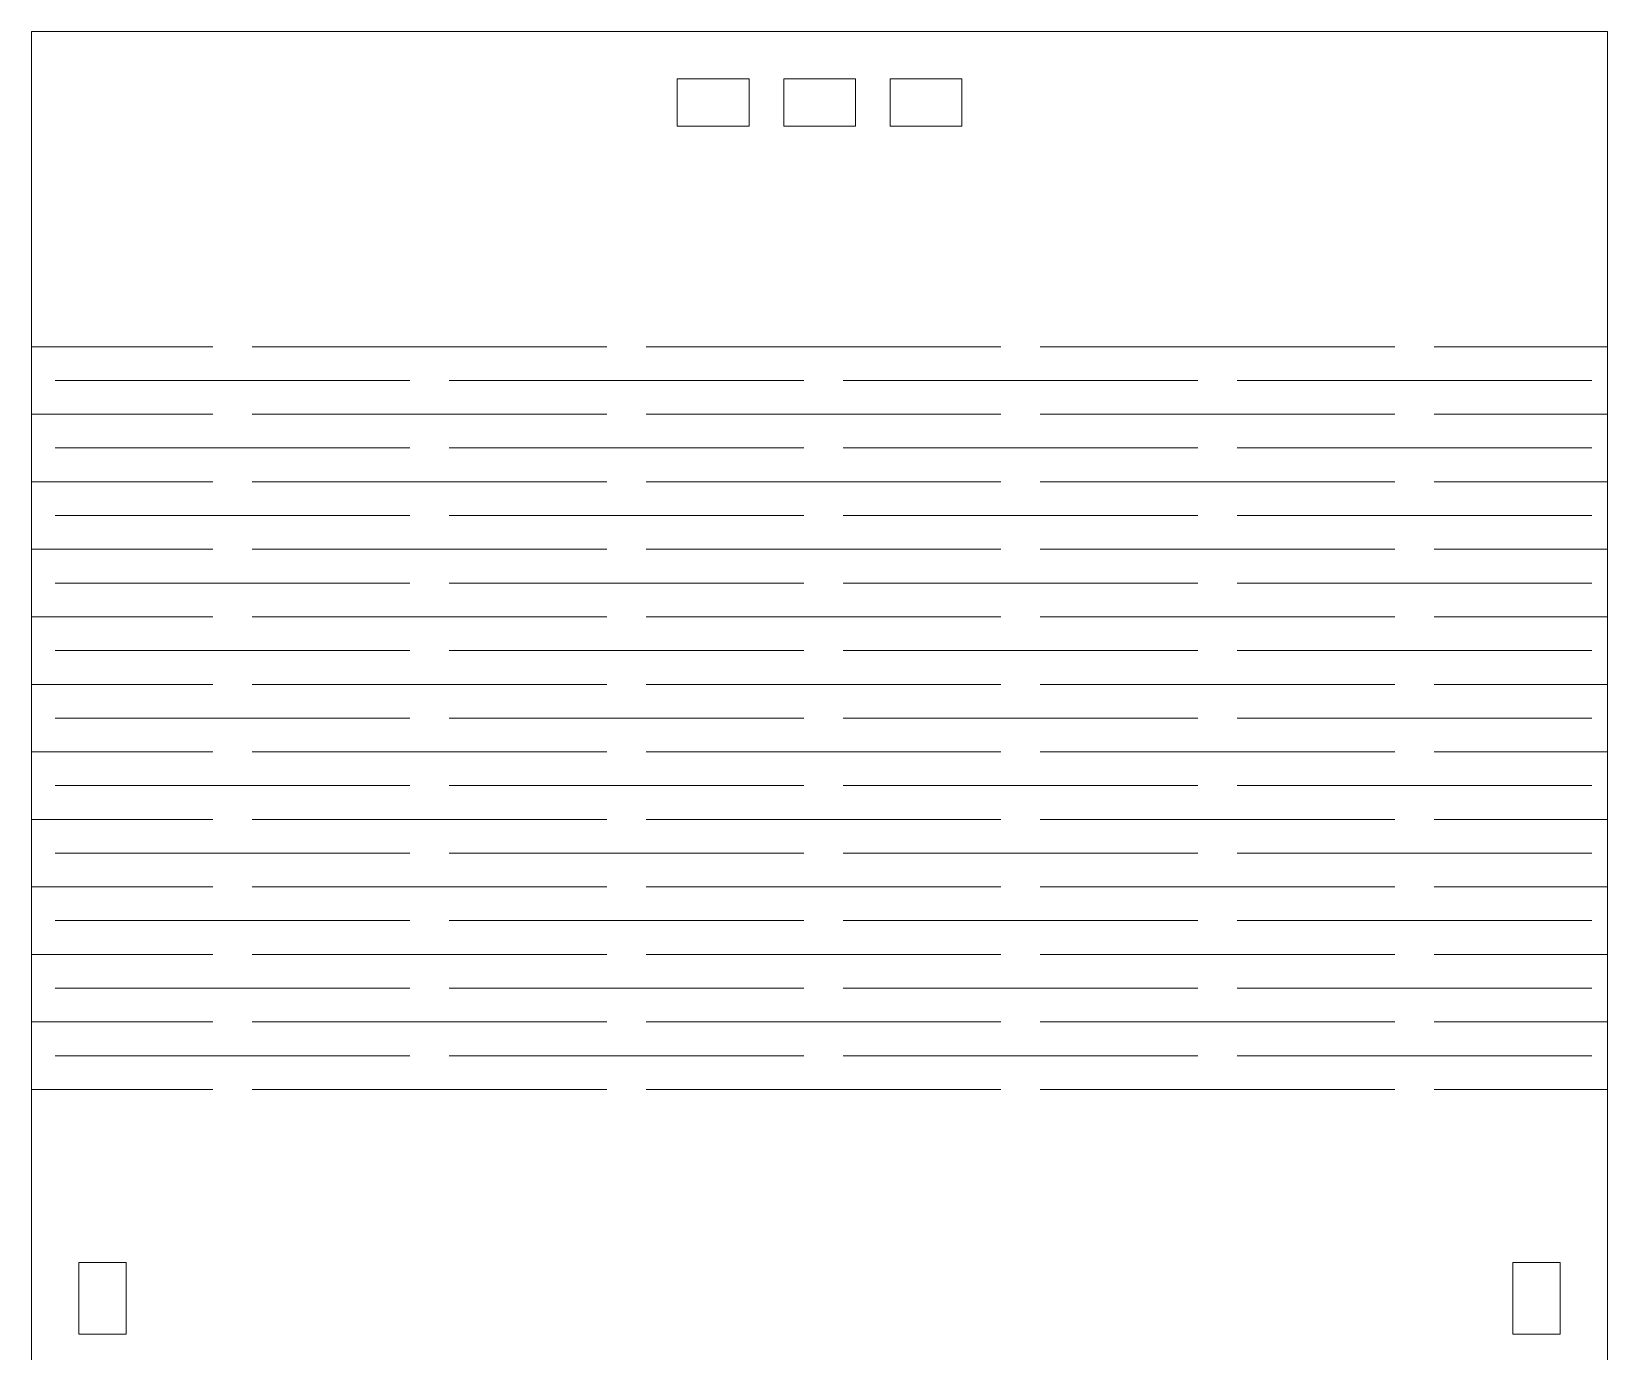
# Model space of a CAD drawing. Header units: millimetres. Extents: x 555 to 783, y 300 to 593.
# Drawn here: x 619.1 to 719.1, y 390.5 to 474.3 of the extents above; entities that cross this region are included whole.
import ezdxf

# ---------------------------------------------------------------- set-up
doc = ezdxf.new("R2010")
doc.units = ezdxf.units.MM
doc.header["$MEASUREMENT"] = 0
doc.layers.add('2d laser', color=18, linetype='Continuous', true_color=0x000000)

msp = doc.modelspace()

# ---------------------------------------------------------------- linework, layer by layer
at = {"layer": '2d laser', "lineweight": 0}
for points in [[(719.08, 474.26), (619.08, 474.26)], [(619.08, 474.26), (619.08, 454.26)], [(719.08, 454.26), (719.08, 474.26)], [(660.06, 471.26), (664.61, 471.26)], [(660.06, 468.26), (660.06, 471.26)], [(664.61, 471.26), (664.61, 468.26)], [(666.81, 468.26), (666.81, 471.26)], [(666.81, 471.26), (671.36, 471.26)], [(671.36, 471.26), (671.36, 468.26)], [(673.56, 471.26), (678.11, 471.26)], [(673.56, 468.26), (673.56, 471.26)], [(678.11, 471.26), (678.11, 468.26)], [(664.61, 468.26), (660.06, 468.26)], [(671.36, 468.26), (666.81, 468.26)], [(678.11, 468.26), (673.56, 468.26)], [(620.58, 454.26), (619.08, 454.26)], [(619.08, 454.26), (619.08, 407.14)], [(623.08, 454.26), (620.58, 454.26)], [(625.58, 454.26), (623.08, 454.26)], [(628.08, 454.26), (625.58, 454.26)], [(630.58, 454.26), (628.08, 454.26)], [(635.58, 454.26), (633.08, 454.26)], [(638.08, 454.26), (635.58, 454.26)], [(640.58, 454.26), (638.08, 454.26)], [(643.08, 454.26), (640.58, 454.26)], [(645.58, 454.26), (643.08, 454.26)], [(648.08, 454.26), (645.58, 454.26)], [(650.58, 454.26), (648.08, 454.26)], [(653.08, 454.26), (650.58, 454.26)], [(655.58, 454.26), (653.08, 454.26)], [(660.58, 454.26), (658.08, 454.26)], [(663.08, 454.26), (660.58, 454.26)], [(665.58, 454.26), (663.08, 454.26)], [(668.08, 454.26), (665.58, 454.26)], [(670.58, 454.26), (668.08, 454.26)], [(673.08, 454.26), (670.58, 454.26)], [(675.58, 454.26), (673.08, 454.26)], [(678.08, 454.26), (675.58, 454.26)], [(680.58, 454.26), (678.08, 454.26)], [(685.58, 454.26), (683.08, 454.26)], [(688.08, 454.26), (685.58, 454.26)], [(690.58, 454.26), (688.08, 454.26)], [(693.08, 454.26), (690.58, 454.26)], [(695.58, 454.26), (693.08, 454.26)], [(698.08, 454.26), (695.58, 454.26)], [(700.58, 454.26), (698.08, 454.26)], [(703.08, 454.26), (700.58, 454.26)], [(705.58, 454.26), (703.08, 454.26)], [(710.58, 454.26), (708.08, 454.26)], [(713.08, 454.26), (710.58, 454.26)], [(715.58, 454.26), (713.08, 454.26)], [(718.08, 454.26), (715.58, 454.26)], [(719.08, 454.26), (718.08, 454.26)], [(719.08, 407.14), (719.08, 454.26)], [(623.08, 452.12), (620.58, 452.12)], [(625.58, 452.12), (623.08, 452.12)], [(628.08, 452.12), (625.58, 452.12)], [(630.58, 452.12), (628.08, 452.12)], [(633.08, 452.12), (630.58, 452.12)], [(635.58, 452.12), (633.08, 452.12)], [(638.08, 452.12), (635.58, 452.12)], [(640.58, 452.12), (638.08, 452.12)], [(643.08, 452.12), (640.58, 452.12)], [(648.08, 452.12), (645.58, 452.12)], [(650.58, 452.12), (648.08, 452.12)], [(653.08, 452.12), (650.58, 452.12)], [(655.58, 452.12), (653.08, 452.12)], [(658.08, 452.12), (655.58, 452.12)], [(660.58, 452.12), (658.08, 452.12)], [(663.08, 452.12), (660.58, 452.12)], [(665.58, 452.12), (663.08, 452.12)], [(668.08, 452.12), (665.58, 452.12)], [(673.08, 452.12), (670.58, 452.12)], [(675.58, 452.12), (673.08, 452.12)], [(678.08, 452.12), (675.58, 452.12)], [(680.58, 452.12), (678.08, 452.12)], [(683.08, 452.12), (680.58, 452.12)], [(685.58, 452.12), (683.08, 452.12)], [(688.08, 452.12), (685.58, 452.12)], [(690.58, 452.12), (688.08, 452.12)], [(693.08, 452.12), (690.58, 452.12)], [(698.08, 452.12), (695.58, 452.12)], [(700.58, 452.12), (698.08, 452.12)], [(703.08, 452.12), (700.58, 452.12)], [(705.58, 452.12), (703.08, 452.12)], [(708.08, 452.12), (705.58, 452.12)], [(710.58, 452.12), (708.08, 452.12)], [(713.08, 452.12), (710.58, 452.12)], [(715.58, 452.12), (713.08, 452.12)], [(718.08, 452.12), (715.58, 452.12)], [(620.58, 449.98), (619.08, 449.98)], [(623.08, 449.98), (620.58, 449.98)], [(625.58, 449.98), (623.08, 449.98)], [(628.08, 449.98), (625.58, 449.98)], [(630.58, 449.98), (628.08, 449.98)], [(635.58, 449.98), (633.08, 449.98)], [(638.08, 449.98), (635.58, 449.98)], [(640.58, 449.98), (638.08, 449.98)], [(643.08, 449.98), (640.58, 449.98)], [(645.58, 449.98), (643.08, 449.98)], [(648.08, 449.98), (645.58, 449.98)], [(650.58, 449.98), (648.08, 449.98)], [(653.08, 449.98), (650.58, 449.98)], [(655.58, 449.98), (653.08, 449.98)], [(660.58, 449.98), (658.08, 449.98)], [(663.08, 449.98), (660.58, 449.98)], [(665.58, 449.98), (663.08, 449.98)], [(668.08, 449.98), (665.58, 449.98)], [(670.58, 449.98), (668.08, 449.98)], [(673.08, 449.98), (670.58, 449.98)], [(675.58, 449.98), (673.08, 449.98)], [(678.08, 449.98), (675.58, 449.98)], [(680.58, 449.98), (678.08, 449.98)], [(685.58, 449.98), (683.08, 449.98)], [(688.08, 449.98), (685.58, 449.98)], [(690.58, 449.98), (688.08, 449.98)], [(693.08, 449.98), (690.58, 449.98)], [(695.58, 449.98), (693.08, 449.98)], [(698.08, 449.98), (695.58, 449.98)], [(700.58, 449.98), (698.08, 449.98)], [(703.08, 449.98), (700.58, 449.98)], [(705.58, 449.98), (703.08, 449.98)], [(710.58, 449.98), (708.08, 449.98)], [(713.08, 449.98), (710.58, 449.98)], [(715.58, 449.98), (713.08, 449.98)], [(718.08, 449.98), (715.58, 449.98)], [(719.08, 449.98), (718.08, 449.98)], [(623.08, 447.84), (620.58, 447.84)], [(625.58, 447.84), (623.08, 447.84)], [(628.08, 447.84), (625.58, 447.84)], [(630.58, 447.84), (628.08, 447.84)], [(633.08, 447.84), (630.58, 447.84)], [(635.58, 447.84), (633.08, 447.84)], [(638.08, 447.84), (635.58, 447.84)], [(640.58, 447.84), (638.08, 447.84)], [(643.08, 447.84), (640.58, 447.84)], [(648.08, 447.84), (645.58, 447.84)], [(650.58, 447.84), (648.08, 447.84)], [(653.08, 447.84), (650.58, 447.84)], [(655.58, 447.84), (653.08, 447.84)], [(658.08, 447.84), (655.58, 447.84)], [(660.58, 447.84), (658.08, 447.84)], [(663.08, 447.84), (660.58, 447.84)], [(665.58, 447.84), (663.08, 447.84)], [(668.08, 447.84), (665.58, 447.84)], [(673.08, 447.84), (670.58, 447.84)], [(675.58, 447.84), (673.08, 447.84)], [(678.08, 447.84), (675.58, 447.84)], [(680.58, 447.84), (678.08, 447.84)], [(683.08, 447.84), (680.58, 447.84)], [(685.58, 447.84), (683.08, 447.84)], [(688.08, 447.84), (685.58, 447.84)], [(690.58, 447.84), (688.08, 447.84)], [(693.08, 447.84), (690.58, 447.84)], [(698.08, 447.84), (695.58, 447.84)], [(700.58, 447.84), (698.08, 447.84)], [(703.08, 447.84), (700.58, 447.84)], [(705.58, 447.84), (703.08, 447.84)], [(708.08, 447.84), (705.58, 447.84)], [(710.58, 447.84), (708.08, 447.84)], [(713.08, 447.84), (710.58, 447.84)], [(715.58, 447.84), (713.08, 447.84)], [(718.08, 447.84), (715.58, 447.84)], [(620.58, 445.69), (619.08, 445.69)], [(623.08, 445.69), (620.58, 445.69)], [(625.58, 445.69), (623.08, 445.69)], [(628.08, 445.69), (625.58, 445.69)], [(630.58, 445.69), (628.08, 445.69)], [(635.58, 445.69), (633.08, 445.69)], [(638.08, 445.69), (635.58, 445.69)], [(640.58, 445.69), (638.08, 445.69)], [(643.08, 445.69), (640.58, 445.69)], [(645.58, 445.69), (643.08, 445.69)], [(648.08, 445.69), (645.58, 445.69)], [(650.58, 445.69), (648.08, 445.69)], [(653.08, 445.69), (650.58, 445.69)], [(655.58, 445.69), (653.08, 445.69)], [(660.58, 445.69), (658.08, 445.69)], [(663.08, 445.69), (660.58, 445.69)], [(665.58, 445.69), (663.08, 445.69)], [(668.08, 445.69), (665.58, 445.69)], [(670.58, 445.69), (668.08, 445.69)], [(673.08, 445.69), (670.58, 445.69)], [(675.58, 445.69), (673.08, 445.69)], [(678.08, 445.69), (675.58, 445.69)], [(680.58, 445.69), (678.08, 445.69)], [(685.58, 445.69), (683.08, 445.69)], [(688.08, 445.69), (685.58, 445.69)], [(690.58, 445.69), (688.08, 445.69)], [(693.08, 445.69), (690.58, 445.69)], [(695.58, 445.69), (693.08, 445.69)], [(698.08, 445.69), (695.58, 445.69)], [(700.58, 445.69), (698.08, 445.69)], [(703.08, 445.69), (700.58, 445.69)], [(705.58, 445.69), (703.08, 445.69)], [(710.58, 445.69), (708.08, 445.69)], [(713.08, 445.69), (710.58, 445.69)], [(715.58, 445.69), (713.08, 445.69)], [(718.08, 445.69), (715.58, 445.69)], [(719.08, 445.69), (718.08, 445.69)], [(623.08, 443.55), (620.58, 443.55)], [(625.58, 443.55), (623.08, 443.55)], [(628.08, 443.55), (625.58, 443.55)], [(630.58, 443.55), (628.08, 443.55)], [(633.08, 443.55), (630.58, 443.55)], [(635.58, 443.55), (633.08, 443.55)], [(638.08, 443.55), (635.58, 443.55)], [(640.58, 443.55), (638.08, 443.55)], [(643.08, 443.55), (640.58, 443.55)], [(648.08, 443.55), (645.58, 443.55)], [(650.58, 443.55), (648.08, 443.55)], [(653.08, 443.55), (650.58, 443.55)], [(655.58, 443.55), (653.08, 443.55)], [(658.08, 443.55), (655.58, 443.55)], [(660.58, 443.55), (658.08, 443.55)], [(663.08, 443.55), (660.58, 443.55)], [(665.58, 443.55), (663.08, 443.55)], [(668.08, 443.55), (665.58, 443.55)], [(673.08, 443.55), (670.58, 443.55)], [(675.58, 443.55), (673.08, 443.55)], [(678.08, 443.55), (675.58, 443.55)], [(680.58, 443.55), (678.08, 443.55)], [(683.08, 443.55), (680.58, 443.55)], [(685.58, 443.55), (683.08, 443.55)], [(688.08, 443.55), (685.58, 443.55)], [(690.58, 443.55), (688.08, 443.55)], [(693.08, 443.55), (690.58, 443.55)], [(698.08, 443.55), (695.58, 443.55)], [(700.58, 443.55), (698.08, 443.55)], [(703.08, 443.55), (700.58, 443.55)], [(705.58, 443.55), (703.08, 443.55)], [(708.08, 443.55), (705.58, 443.55)], [(710.58, 443.55), (708.08, 443.55)], [(713.08, 443.55), (710.58, 443.55)], [(715.58, 443.55), (713.08, 443.55)], [(718.08, 443.55), (715.58, 443.55)], [(620.58, 441.41), (619.08, 441.41)], [(623.08, 441.41), (620.58, 441.41)], [(625.58, 441.41), (623.08, 441.41)], [(628.08, 441.41), (625.58, 441.41)], [(630.58, 441.41), (628.08, 441.41)], [(635.58, 441.41), (633.08, 441.41)], [(638.08, 441.41), (635.58, 441.41)], [(640.58, 441.41), (638.08, 441.41)], [(643.08, 441.41), (640.58, 441.41)], [(645.58, 441.41), (643.08, 441.41)], [(648.08, 441.41), (645.58, 441.41)], [(650.58, 441.41), (648.08, 441.41)], [(653.08, 441.41), (650.58, 441.41)], [(655.58, 441.41), (653.08, 441.41)], [(660.58, 441.41), (658.08, 441.41)], [(663.08, 441.41), (660.58, 441.41)], [(665.58, 441.41), (663.08, 441.41)], [(668.08, 441.41), (665.58, 441.41)], [(670.58, 441.41), (668.08, 441.41)], [(673.08, 441.41), (670.58, 441.41)], [(675.58, 441.41), (673.08, 441.41)], [(678.08, 441.41), (675.58, 441.41)], [(680.58, 441.41), (678.08, 441.41)], [(685.58, 441.41), (683.08, 441.41)], [(688.08, 441.41), (685.58, 441.41)], [(690.58, 441.41), (688.08, 441.41)], [(693.08, 441.41), (690.58, 441.41)], [(695.58, 441.41), (693.08, 441.41)], [(698.08, 441.41), (695.58, 441.41)], [(700.58, 441.41), (698.08, 441.41)], [(703.08, 441.41), (700.58, 441.41)], [(705.58, 441.41), (703.08, 441.41)], [(710.58, 441.41), (708.08, 441.41)], [(713.08, 441.41), (710.58, 441.41)], [(715.58, 441.41), (713.08, 441.41)], [(718.08, 441.41), (715.58, 441.41)], [(719.08, 441.41), (718.08, 441.41)], [(623.08, 439.27), (620.58, 439.27)], [(625.58, 439.27), (623.08, 439.27)], [(628.08, 439.27), (625.58, 439.27)], [(630.58, 439.27), (628.08, 439.27)], [(633.08, 439.27), (630.58, 439.27)], [(635.58, 439.27), (633.08, 439.27)], [(638.08, 439.27), (635.58, 439.27)], [(640.58, 439.27), (638.08, 439.27)], [(643.08, 439.27), (640.58, 439.27)], [(648.08, 439.27), (645.58, 439.27)], [(650.58, 439.27), (648.08, 439.27)], [(653.08, 439.27), (650.58, 439.27)], [(655.58, 439.27), (653.08, 439.27)], [(658.08, 439.27), (655.58, 439.27)], [(660.58, 439.27), (658.08, 439.27)], [(663.08, 439.27), (660.58, 439.27)], [(665.58, 439.27), (663.08, 439.27)], [(668.08, 439.27), (665.58, 439.27)], [(673.08, 439.27), (670.58, 439.27)], [(675.58, 439.27), (673.08, 439.27)], [(678.08, 439.27), (675.58, 439.27)], [(680.58, 439.27), (678.08, 439.27)], [(683.08, 439.27), (680.58, 439.27)], [(685.58, 439.27), (683.08, 439.27)], [(688.08, 439.27), (685.58, 439.27)], [(690.58, 439.27), (688.08, 439.27)], [(693.08, 439.27), (690.58, 439.27)], [(698.08, 439.27), (695.58, 439.27)], [(700.58, 439.27), (698.08, 439.27)], [(703.08, 439.27), (700.58, 439.27)], [(705.58, 439.27), (703.08, 439.27)], [(708.08, 439.27), (705.58, 439.27)], [(710.58, 439.27), (708.08, 439.27)], [(713.08, 439.27), (710.58, 439.27)], [(715.58, 439.27), (713.08, 439.27)], [(718.08, 439.27), (715.58, 439.27)], [(620.58, 437.13), (619.08, 437.13)], [(623.08, 437.13), (620.58, 437.13)], [(625.58, 437.13), (623.08, 437.13)], [(628.08, 437.13), (625.58, 437.13)], [(630.58, 437.13), (628.08, 437.13)], [(635.58, 437.13), (633.08, 437.13)], [(638.08, 437.13), (635.58, 437.13)], [(640.58, 437.13), (638.08, 437.13)], [(643.08, 437.13), (640.58, 437.13)], [(645.58, 437.13), (643.08, 437.13)], [(648.08, 437.13), (645.58, 437.13)], [(650.58, 437.13), (648.08, 437.13)], [(653.08, 437.13), (650.58, 437.13)], [(655.58, 437.13), (653.08, 437.13)], [(660.58, 437.13), (658.08, 437.13)], [(663.08, 437.13), (660.58, 437.13)], [(665.58, 437.13), (663.08, 437.13)], [(668.08, 437.13), (665.58, 437.13)], [(670.58, 437.13), (668.08, 437.13)], [(673.08, 437.13), (670.58, 437.13)], [(675.58, 437.13), (673.08, 437.13)], [(678.08, 437.13), (675.58, 437.13)], [(680.58, 437.13), (678.08, 437.13)], [(685.58, 437.13), (683.08, 437.13)], [(688.08, 437.13), (685.58, 437.13)], [(690.58, 437.13), (688.08, 437.13)], [(693.08, 437.13), (690.58, 437.13)], [(695.58, 437.13), (693.08, 437.13)], [(698.08, 437.13), (695.58, 437.13)], [(700.58, 437.13), (698.08, 437.13)], [(703.08, 437.13), (700.58, 437.13)], [(705.58, 437.13), (703.08, 437.13)], [(710.58, 437.13), (708.08, 437.13)], [(713.08, 437.13), (710.58, 437.13)], [(715.58, 437.13), (713.08, 437.13)], [(718.08, 437.13), (715.58, 437.13)], [(719.08, 437.13), (718.08, 437.13)], [(623.08, 434.98), (620.58, 434.98)], [(625.58, 434.98), (623.08, 434.98)], [(628.08, 434.98), (625.58, 434.98)], [(630.58, 434.98), (628.08, 434.98)], [(633.08, 434.98), (630.58, 434.98)], [(635.58, 434.98), (633.08, 434.98)], [(638.08, 434.98), (635.58, 434.98)], [(640.58, 434.98), (638.08, 434.98)], [(643.08, 434.98), (640.58, 434.98)], [(648.08, 434.98), (645.58, 434.98)], [(650.58, 434.98), (648.08, 434.98)], [(653.08, 434.98), (650.58, 434.98)], [(655.58, 434.98), (653.08, 434.98)], [(658.08, 434.98), (655.58, 434.98)], [(660.58, 434.98), (658.08, 434.98)], [(663.08, 434.98), (660.58, 434.98)], [(665.58, 434.98), (663.08, 434.98)], [(668.08, 434.98), (665.58, 434.98)], [(673.08, 434.98), (670.58, 434.98)], [(675.58, 434.98), (673.08, 434.98)], [(678.08, 434.98), (675.58, 434.98)], [(680.58, 434.98), (678.08, 434.98)], [(683.08, 434.98), (680.58, 434.98)], [(685.58, 434.98), (683.08, 434.98)], [(688.08, 434.98), (685.58, 434.98)], [(690.58, 434.98), (688.08, 434.98)], [(693.08, 434.98), (690.58, 434.98)], [(698.08, 434.98), (695.58, 434.98)], [(700.58, 434.98), (698.08, 434.98)], [(703.08, 434.98), (700.58, 434.98)], [(705.58, 434.98), (703.08, 434.98)], [(708.08, 434.98), (705.58, 434.98)], [(710.58, 434.98), (708.08, 434.98)], [(713.08, 434.98), (710.58, 434.98)], [(715.58, 434.98), (713.08, 434.98)], [(718.08, 434.98), (715.58, 434.98)], [(620.58, 432.84), (619.08, 432.84)], [(623.08, 432.84), (620.58, 432.84)], [(625.58, 432.84), (623.08, 432.84)], [(628.08, 432.84), (625.58, 432.84)], [(630.58, 432.84), (628.08, 432.84)], [(635.58, 432.84), (633.08, 432.84)], [(638.08, 432.84), (635.58, 432.84)], [(640.58, 432.84), (638.08, 432.84)], [(643.08, 432.84), (640.58, 432.84)], [(645.58, 432.84), (643.08, 432.84)], [(648.08, 432.84), (645.58, 432.84)], [(650.58, 432.84), (648.08, 432.84)], [(653.08, 432.84), (650.58, 432.84)], [(655.58, 432.84), (653.08, 432.84)], [(660.58, 432.84), (658.08, 432.84)], [(663.08, 432.84), (660.58, 432.84)], [(665.58, 432.84), (663.08, 432.84)], [(668.08, 432.84), (665.58, 432.84)], [(670.58, 432.84), (668.08, 432.84)], [(673.08, 432.84), (670.58, 432.84)], [(675.58, 432.84), (673.08, 432.84)], [(678.08, 432.84), (675.58, 432.84)], [(680.58, 432.84), (678.08, 432.84)], [(685.58, 432.84), (683.08, 432.84)], [(688.08, 432.84), (685.58, 432.84)], [(690.58, 432.84), (688.08, 432.84)], [(693.08, 432.84), (690.58, 432.84)], [(695.58, 432.84), (693.08, 432.84)], [(698.08, 432.84), (695.58, 432.84)], [(700.58, 432.84), (698.08, 432.84)], [(703.08, 432.84), (700.58, 432.84)], [(705.58, 432.84), (703.08, 432.84)], [(710.58, 432.84), (708.08, 432.84)], [(713.08, 432.84), (710.58, 432.84)], [(715.58, 432.84), (713.08, 432.84)], [(718.08, 432.84), (715.58, 432.84)], [(719.08, 432.84), (718.08, 432.84)], [(623.08, 430.7), (620.58, 430.7)], [(625.58, 430.7), (623.08, 430.7)], [(628.08, 430.7), (625.58, 430.7)], [(630.58, 430.7), (628.08, 430.7)], [(633.08, 430.7), (630.58, 430.7)], [(635.58, 430.7), (633.08, 430.7)], [(638.08, 430.7), (635.58, 430.7)], [(640.58, 430.7), (638.08, 430.7)], [(643.08, 430.7), (640.58, 430.7)], [(648.08, 430.7), (645.58, 430.7)], [(650.58, 430.7), (648.08, 430.7)], [(653.08, 430.7), (650.58, 430.7)], [(655.58, 430.7), (653.08, 430.7)], [(658.08, 430.7), (655.58, 430.7)], [(660.58, 430.7), (658.08, 430.7)], [(663.08, 430.7), (660.58, 430.7)], [(665.58, 430.7), (663.08, 430.7)], [(668.08, 430.7), (665.58, 430.7)], [(673.08, 430.7), (670.58, 430.7)], [(675.58, 430.7), (673.08, 430.7)], [(678.08, 430.7), (675.58, 430.7)], [(680.58, 430.7), (678.08, 430.7)], [(683.08, 430.7), (680.58, 430.7)], [(685.58, 430.7), (683.08, 430.7)], [(688.08, 430.7), (685.58, 430.7)], [(690.58, 430.7), (688.08, 430.7)], [(693.08, 430.7), (690.58, 430.7)], [(698.08, 430.7), (695.58, 430.7)], [(700.58, 430.7), (698.08, 430.7)], [(703.08, 430.7), (700.58, 430.7)], [(705.58, 430.7), (703.08, 430.7)], [(708.08, 430.7), (705.58, 430.7)], [(710.58, 430.7), (708.08, 430.7)], [(713.08, 430.7), (710.58, 430.7)], [(715.58, 430.7), (713.08, 430.7)], [(718.08, 430.7), (715.58, 430.7)], [(620.58, 428.56), (619.08, 428.56)], [(623.08, 428.56), (620.58, 428.56)], [(625.58, 428.56), (623.08, 428.56)], [(628.08, 428.56), (625.58, 428.56)], [(630.58, 428.56), (628.08, 428.56)], [(635.58, 428.56), (633.08, 428.56)], [(638.08, 428.56), (635.58, 428.56)], [(640.58, 428.56), (638.08, 428.56)], [(643.08, 428.56), (640.58, 428.56)], [(645.58, 428.56), (643.08, 428.56)], [(648.08, 428.56), (645.58, 428.56)], [(650.58, 428.56), (648.08, 428.56)], [(653.08, 428.56), (650.58, 428.56)], [(655.58, 428.56), (653.08, 428.56)], [(660.58, 428.56), (658.08, 428.56)], [(663.08, 428.56), (660.58, 428.56)], [(665.58, 428.56), (663.08, 428.56)], [(668.08, 428.56), (665.58, 428.56)], [(670.58, 428.56), (668.08, 428.56)], [(673.08, 428.56), (670.58, 428.56)], [(675.58, 428.56), (673.08, 428.56)], [(678.08, 428.56), (675.58, 428.56)], [(680.58, 428.56), (678.08, 428.56)], [(685.58, 428.56), (683.08, 428.56)], [(688.08, 428.56), (685.58, 428.56)], [(690.58, 428.56), (688.08, 428.56)], [(693.08, 428.56), (690.58, 428.56)], [(695.58, 428.56), (693.08, 428.56)], [(698.08, 428.56), (695.58, 428.56)], [(700.58, 428.56), (698.08, 428.56)], [(703.08, 428.56), (700.58, 428.56)], [(705.58, 428.56), (703.08, 428.56)], [(710.58, 428.56), (708.08, 428.56)], [(713.08, 428.56), (710.58, 428.56)], [(715.58, 428.56), (713.08, 428.56)], [(718.08, 428.56), (715.58, 428.56)], [(719.08, 428.56), (718.08, 428.56)], [(623.08, 426.42), (620.58, 426.42)], [(625.58, 426.42), (623.08, 426.42)], [(628.08, 426.42), (625.58, 426.42)], [(630.58, 426.42), (628.08, 426.42)], [(633.08, 426.42), (630.58, 426.42)], [(635.58, 426.42), (633.08, 426.42)], [(638.08, 426.42), (635.58, 426.42)], [(640.58, 426.42), (638.08, 426.42)], [(643.08, 426.42), (640.58, 426.42)], [(648.08, 426.42), (645.58, 426.42)], [(650.58, 426.42), (648.08, 426.42)], [(653.08, 426.42), (650.58, 426.42)], [(655.58, 426.42), (653.08, 426.42)], [(658.08, 426.42), (655.58, 426.42)], [(660.58, 426.42), (658.08, 426.42)], [(663.08, 426.42), (660.58, 426.42)], [(665.58, 426.42), (663.08, 426.42)], [(668.08, 426.42), (665.58, 426.42)], [(673.08, 426.42), (670.58, 426.42)], [(675.58, 426.42), (673.08, 426.42)], [(678.08, 426.42), (675.58, 426.42)], [(680.58, 426.42), (678.08, 426.42)], [(683.08, 426.42), (680.58, 426.42)], [(685.58, 426.42), (683.08, 426.42)], [(688.08, 426.42), (685.58, 426.42)], [(690.58, 426.42), (688.08, 426.42)], [(693.08, 426.42), (690.58, 426.42)], [(698.08, 426.42), (695.58, 426.42)], [(700.58, 426.42), (698.08, 426.42)], [(703.08, 426.42), (700.58, 426.42)], [(705.58, 426.42), (703.08, 426.42)], [(708.08, 426.42), (705.58, 426.42)], [(710.58, 426.42), (708.08, 426.42)], [(713.08, 426.42), (710.58, 426.42)], [(715.58, 426.42), (713.08, 426.42)], [(718.08, 426.42), (715.58, 426.42)], [(620.58, 424.27), (619.08, 424.27)], [(623.08, 424.27), (620.58, 424.27)], [(625.58, 424.27), (623.08, 424.27)], [(628.08, 424.27), (625.58, 424.27)], [(630.58, 424.27), (628.08, 424.27)], [(635.58, 424.27), (633.08, 424.27)], [(638.08, 424.27), (635.58, 424.27)], [(640.58, 424.27), (638.08, 424.27)], [(643.08, 424.27), (640.58, 424.27)], [(645.58, 424.27), (643.08, 424.27)], [(648.08, 424.27), (645.58, 424.27)], [(650.58, 424.27), (648.08, 424.27)], [(653.08, 424.27), (650.58, 424.27)], [(655.58, 424.27), (653.08, 424.27)], [(660.58, 424.27), (658.08, 424.27)], [(663.08, 424.27), (660.58, 424.27)], [(665.58, 424.27), (663.08, 424.27)], [(668.08, 424.27), (665.58, 424.27)], [(670.58, 424.27), (668.08, 424.27)], [(673.08, 424.27), (670.58, 424.27)], [(675.58, 424.27), (673.08, 424.27)], [(678.08, 424.27), (675.58, 424.27)], [(680.58, 424.27), (678.08, 424.27)], [(685.58, 424.27), (683.08, 424.27)], [(688.08, 424.27), (685.58, 424.27)], [(690.58, 424.27), (688.08, 424.27)], [(693.08, 424.27), (690.58, 424.27)], [(695.58, 424.27), (693.08, 424.27)], [(698.08, 424.27), (695.58, 424.27)], [(700.58, 424.27), (698.08, 424.27)], [(703.08, 424.27), (700.58, 424.27)], [(705.58, 424.27), (703.08, 424.27)], [(710.58, 424.27), (708.08, 424.27)], [(713.08, 424.27), (710.58, 424.27)], [(715.58, 424.27), (713.08, 424.27)], [(718.08, 424.27), (715.58, 424.27)], [(719.08, 424.27), (718.08, 424.27)], [(623.08, 422.13), (620.58, 422.13)], [(625.58, 422.13), (623.08, 422.13)], [(628.08, 422.13), (625.58, 422.13)], [(630.58, 422.13), (628.08, 422.13)], [(633.08, 422.13), (630.58, 422.13)], [(635.58, 422.13), (633.08, 422.13)], [(638.08, 422.13), (635.58, 422.13)], [(640.58, 422.13), (638.08, 422.13)], [(643.08, 422.13), (640.58, 422.13)], [(648.08, 422.13), (645.58, 422.13)], [(650.58, 422.13), (648.08, 422.13)], [(653.08, 422.13), (650.58, 422.13)], [(655.58, 422.13), (653.08, 422.13)], [(658.08, 422.13), (655.58, 422.13)], [(660.58, 422.13), (658.08, 422.13)], [(663.08, 422.13), (660.58, 422.13)], [(665.58, 422.13), (663.08, 422.13)], [(668.08, 422.13), (665.58, 422.13)], [(673.08, 422.13), (670.58, 422.13)], [(675.58, 422.13), (673.08, 422.13)], [(678.08, 422.13), (675.58, 422.13)], [(680.58, 422.13), (678.08, 422.13)], [(683.08, 422.13), (680.58, 422.13)], [(685.58, 422.13), (683.08, 422.13)], [(688.08, 422.13), (685.58, 422.13)], [(690.58, 422.13), (688.08, 422.13)], [(693.08, 422.13), (690.58, 422.13)], [(698.08, 422.13), (695.58, 422.13)], [(700.58, 422.13), (698.08, 422.13)], [(703.08, 422.13), (700.58, 422.13)], [(705.58, 422.13), (703.08, 422.13)], [(708.08, 422.13), (705.58, 422.13)], [(710.58, 422.13), (708.08, 422.13)], [(713.08, 422.13), (710.58, 422.13)], [(715.58, 422.13), (713.08, 422.13)], [(718.08, 422.13), (715.58, 422.13)], [(620.58, 419.99), (619.08, 419.99)], [(623.08, 419.99), (620.58, 419.99)], [(625.58, 419.99), (623.08, 419.99)], [(628.08, 419.99), (625.58, 419.99)], [(630.58, 419.99), (628.08, 419.99)], [(635.58, 419.99), (633.08, 419.99)], [(638.08, 419.99), (635.58, 419.99)], [(640.58, 419.99), (638.08, 419.99)], [(643.08, 419.99), (640.58, 419.99)], [(645.58, 419.99), (643.08, 419.99)], [(648.08, 419.99), (645.58, 419.99)], [(650.58, 419.99), (648.08, 419.99)], [(653.08, 419.99), (650.58, 419.99)], [(655.58, 419.99), (653.08, 419.99)], [(660.58, 419.99), (658.08, 419.99)], [(663.08, 419.99), (660.58, 419.99)], [(665.58, 419.99), (663.08, 419.99)], [(668.08, 419.99), (665.58, 419.99)], [(670.58, 419.99), (668.08, 419.99)], [(673.08, 419.99), (670.58, 419.99)], [(675.58, 419.99), (673.08, 419.99)], [(678.08, 419.99), (675.58, 419.99)], [(680.58, 419.99), (678.08, 419.99)], [(685.58, 419.99), (683.08, 419.99)], [(688.08, 419.99), (685.58, 419.99)], [(690.58, 419.99), (688.08, 419.99)], [(693.08, 419.99), (690.58, 419.99)], [(695.58, 419.99), (693.08, 419.99)], [(698.08, 419.99), (695.58, 419.99)], [(700.58, 419.99), (698.08, 419.99)], [(703.08, 419.99), (700.58, 419.99)], [(705.58, 419.99), (703.08, 419.99)], [(710.58, 419.99), (708.08, 419.99)], [(713.08, 419.99), (710.58, 419.99)], [(715.58, 419.99), (713.08, 419.99)], [(718.08, 419.99), (715.58, 419.99)], [(719.08, 419.99), (718.08, 419.99)], [(623.08, 417.85), (620.58, 417.85)], [(625.58, 417.85), (623.08, 417.85)], [(628.08, 417.85), (625.58, 417.85)], [(630.58, 417.85), (628.08, 417.85)], [(633.08, 417.85), (630.58, 417.85)], [(635.58, 417.85), (633.08, 417.85)], [(638.08, 417.85), (635.58, 417.85)], [(640.58, 417.85), (638.08, 417.85)], [(643.08, 417.85), (640.58, 417.85)], [(648.08, 417.85), (645.58, 417.85)], [(650.58, 417.85), (648.08, 417.85)], [(653.08, 417.85), (650.58, 417.85)], [(655.58, 417.85), (653.08, 417.85)], [(658.08, 417.85), (655.58, 417.85)], [(660.58, 417.85), (658.08, 417.85)], [(663.08, 417.85), (660.58, 417.85)], [(665.58, 417.85), (663.08, 417.85)], [(668.08, 417.85), (665.58, 417.85)], [(673.08, 417.85), (670.58, 417.85)], [(675.58, 417.85), (673.08, 417.85)], [(678.08, 417.85), (675.58, 417.85)], [(680.58, 417.85), (678.08, 417.85)], [(683.08, 417.85), (680.58, 417.85)], [(685.58, 417.85), (683.08, 417.85)], [(688.08, 417.85), (685.58, 417.85)], [(690.58, 417.85), (688.08, 417.85)], [(693.08, 417.85), (690.58, 417.85)], [(698.08, 417.85), (695.58, 417.85)], [(700.58, 417.85), (698.08, 417.85)], [(703.08, 417.85), (700.58, 417.85)], [(705.58, 417.85), (703.08, 417.85)], [(708.08, 417.85), (705.58, 417.85)], [(710.58, 417.85), (708.08, 417.85)], [(713.08, 417.85), (710.58, 417.85)], [(715.58, 417.85), (713.08, 417.85)], [(718.08, 417.85), (715.58, 417.85)], [(620.58, 415.71), (619.08, 415.71)], [(623.08, 415.71), (620.58, 415.71)], [(625.58, 415.71), (623.08, 415.71)], [(628.08, 415.71), (625.58, 415.71)], [(630.58, 415.71), (628.08, 415.71)], [(635.58, 415.71), (633.08, 415.71)], [(638.08, 415.71), (635.58, 415.71)], [(640.58, 415.71), (638.08, 415.71)], [(643.08, 415.71), (640.58, 415.71)], [(645.58, 415.71), (643.08, 415.71)], [(648.08, 415.71), (645.58, 415.71)], [(650.58, 415.71), (648.08, 415.71)], [(653.08, 415.71), (650.58, 415.71)], [(655.58, 415.71), (653.08, 415.71)], [(660.58, 415.71), (658.08, 415.71)], [(663.08, 415.71), (660.58, 415.71)], [(665.58, 415.71), (663.08, 415.71)], [(668.08, 415.71), (665.58, 415.71)], [(670.58, 415.71), (668.08, 415.71)], [(673.08, 415.71), (670.58, 415.71)], [(675.58, 415.71), (673.08, 415.71)], [(678.08, 415.71), (675.58, 415.71)], [(680.58, 415.71), (678.08, 415.71)], [(685.58, 415.71), (683.08, 415.71)], [(688.08, 415.71), (685.58, 415.71)], [(690.58, 415.71), (688.08, 415.71)], [(693.08, 415.71), (690.58, 415.71)], [(695.58, 415.71), (693.08, 415.71)], [(698.08, 415.71), (695.58, 415.71)], [(700.58, 415.71), (698.08, 415.71)], [(703.08, 415.71), (700.58, 415.71)], [(705.58, 415.71), (703.08, 415.71)], [(710.58, 415.71), (708.08, 415.71)], [(713.08, 415.71), (710.58, 415.71)], [(715.58, 415.71), (713.08, 415.71)], [(718.08, 415.71), (715.58, 415.71)], [(719.08, 415.71), (718.08, 415.71)], [(623.08, 413.56), (620.58, 413.56)], [(625.58, 413.56), (623.08, 413.56)], [(628.08, 413.56), (625.58, 413.56)], [(630.58, 413.56), (628.08, 413.56)], [(633.08, 413.56), (630.58, 413.56)], [(635.58, 413.56), (633.08, 413.56)], [(638.08, 413.56), (635.58, 413.56)], [(640.58, 413.56), (638.08, 413.56)], [(643.08, 413.56), (640.58, 413.56)], [(648.08, 413.56), (645.58, 413.56)], [(650.58, 413.56), (648.08, 413.56)], [(653.08, 413.56), (650.58, 413.56)], [(655.58, 413.56), (653.08, 413.56)], [(658.08, 413.56), (655.58, 413.56)], [(660.58, 413.56), (658.08, 413.56)], [(663.08, 413.56), (660.58, 413.56)], [(665.58, 413.56), (663.08, 413.56)], [(668.08, 413.56), (665.58, 413.56)], [(673.08, 413.56), (670.58, 413.56)], [(675.58, 413.56), (673.08, 413.56)], [(678.08, 413.56), (675.58, 413.56)], [(680.58, 413.56), (678.08, 413.56)], [(683.08, 413.56), (680.58, 413.56)], [(685.58, 413.56), (683.08, 413.56)], [(688.08, 413.56), (685.58, 413.56)], [(690.58, 413.56), (688.08, 413.56)], [(693.08, 413.56), (690.58, 413.56)], [(698.08, 413.56), (695.58, 413.56)], [(700.58, 413.56), (698.08, 413.56)], [(703.08, 413.56), (700.58, 413.56)], [(705.58, 413.56), (703.08, 413.56)], [(708.08, 413.56), (705.58, 413.56)], [(710.58, 413.56), (708.08, 413.56)], [(713.08, 413.56), (710.58, 413.56)], [(715.58, 413.56), (713.08, 413.56)], [(718.08, 413.56), (715.58, 413.56)], [(620.58, 411.42), (619.08, 411.42)], [(623.08, 411.42), (620.58, 411.42)], [(625.58, 411.42), (623.08, 411.42)], [(628.08, 411.42), (625.58, 411.42)], [(630.58, 411.42), (628.08, 411.42)], [(635.58, 411.42), (633.08, 411.42)], [(638.08, 411.42), (635.58, 411.42)], [(640.58, 411.42), (638.08, 411.42)], [(643.08, 411.42), (640.58, 411.42)], [(645.58, 411.42), (643.08, 411.42)], [(648.08, 411.42), (645.58, 411.42)], [(650.58, 411.42), (648.08, 411.42)], [(653.08, 411.42), (650.58, 411.42)], [(655.58, 411.42), (653.08, 411.42)], [(660.58, 411.42), (658.08, 411.42)], [(663.08, 411.42), (660.58, 411.42)], [(665.58, 411.42), (663.08, 411.42)], [(668.08, 411.42), (665.58, 411.42)], [(670.58, 411.42), (668.08, 411.42)], [(673.08, 411.42), (670.58, 411.42)], [(675.58, 411.42), (673.08, 411.42)], [(678.08, 411.42), (675.58, 411.42)], [(680.58, 411.42), (678.08, 411.42)], [(685.58, 411.42), (683.08, 411.42)], [(688.08, 411.42), (685.58, 411.42)], [(690.58, 411.42), (688.08, 411.42)], [(693.08, 411.42), (690.58, 411.42)], [(695.58, 411.42), (693.08, 411.42)], [(698.08, 411.42), (695.58, 411.42)], [(700.58, 411.42), (698.08, 411.42)], [(703.08, 411.42), (700.58, 411.42)], [(705.58, 411.42), (703.08, 411.42)], [(710.58, 411.42), (708.08, 411.42)], [(713.08, 411.42), (710.58, 411.42)], [(715.58, 411.42), (713.08, 411.42)], [(718.08, 411.42), (715.58, 411.42)], [(719.08, 411.42), (718.08, 411.42)], [(623.08, 409.28), (620.58, 409.28)], [(625.58, 409.28), (623.08, 409.28)], [(628.08, 409.28), (625.58, 409.28)], [(630.58, 409.28), (628.08, 409.28)], [(633.08, 409.28), (630.58, 409.28)], [(635.58, 409.28), (633.08, 409.28)], [(638.08, 409.28), (635.58, 409.28)], [(640.58, 409.28), (638.08, 409.28)], [(643.08, 409.28), (640.58, 409.28)], [(648.08, 409.28), (645.58, 409.28)], [(650.58, 409.28), (648.08, 409.28)], [(653.08, 409.28), (650.58, 409.28)], [(655.58, 409.28), (653.08, 409.28)], [(658.08, 409.28), (655.58, 409.28)], [(660.58, 409.28), (658.08, 409.28)], [(663.08, 409.28), (660.58, 409.28)], [(665.58, 409.28), (663.08, 409.28)], [(668.08, 409.28), (665.58, 409.28)], [(673.08, 409.28), (670.58, 409.28)], [(675.58, 409.28), (673.08, 409.28)], [(678.08, 409.28), (675.58, 409.28)], [(680.58, 409.28), (678.08, 409.28)], [(683.08, 409.28), (680.58, 409.28)], [(685.58, 409.28), (683.08, 409.28)], [(688.08, 409.28), (685.58, 409.28)], [(690.58, 409.28), (688.08, 409.28)], [(693.08, 409.28), (690.58, 409.28)], [(698.08, 409.28), (695.58, 409.28)], [(700.58, 409.28), (698.08, 409.28)], [(703.08, 409.28), (700.58, 409.28)], [(705.58, 409.28), (703.08, 409.28)], [(708.08, 409.28), (705.58, 409.28)], [(710.58, 409.28), (708.08, 409.28)], [(713.08, 409.28), (710.58, 409.28)], [(715.58, 409.28), (713.08, 409.28)], [(718.08, 409.28), (715.58, 409.28)], [(620.58, 407.14), (619.08, 407.14)], [(619.08, 407.14), (619.08, 367.14)], [(623.08, 407.14), (620.58, 407.14)], [(625.58, 407.14), (623.08, 407.14)], [(628.08, 407.14), (625.58, 407.14)], [(630.58, 407.14), (628.08, 407.14)], [(635.58, 407.14), (633.08, 407.14)], [(638.08, 407.14), (635.58, 407.14)], [(640.58, 407.14), (638.08, 407.14)], [(643.08, 407.14), (640.58, 407.14)], [(645.58, 407.14), (643.08, 407.14)], [(648.08, 407.14), (645.58, 407.14)], [(650.58, 407.14), (648.08, 407.14)], [(653.08, 407.14), (650.58, 407.14)], [(655.58, 407.14), (653.08, 407.14)], [(660.58, 407.14), (658.08, 407.14)], [(663.08, 407.14), (660.58, 407.14)], [(665.58, 407.14), (663.08, 407.14)], [(668.08, 407.14), (665.58, 407.14)], [(670.58, 407.14), (668.08, 407.14)], [(673.08, 407.14), (670.58, 407.14)], [(675.58, 407.14), (673.08, 407.14)], [(678.08, 407.14), (675.58, 407.14)], [(680.58, 407.14), (678.08, 407.14)], [(685.58, 407.14), (683.08, 407.14)], [(688.08, 407.14), (685.58, 407.14)], [(690.58, 407.14), (688.08, 407.14)], [(693.08, 407.14), (690.58, 407.14)], [(695.58, 407.14), (693.08, 407.14)], [(698.08, 407.14), (695.58, 407.14)], [(700.58, 407.14), (698.08, 407.14)], [(703.08, 407.14), (700.58, 407.14)], [(705.58, 407.14), (703.08, 407.14)], [(710.58, 407.14), (708.08, 407.14)], [(713.08, 407.14), (710.58, 407.14)], [(715.58, 407.14), (713.08, 407.14)], [(718.08, 407.14), (715.58, 407.14)], [(719.08, 407.14), (718.08, 407.14)], [(719.08, 367.14), (719.08, 407.14)], [(622.08, 391.62), (622.08, 396.16)], [(622.08, 396.16), (625.08, 396.16)], [(625.08, 396.16), (625.08, 391.62)], [(713.08, 391.62), (713.08, 396.16)], [(713.08, 396.16), (716.08, 396.16)], [(716.08, 396.16), (716.08, 391.62)], [(625.08, 391.62), (622.08, 391.62)], [(716.08, 391.62), (713.08, 391.62)]]:
    msp.add_lwpolyline(points, dxfattribs=at)

doc.saveas('drawing.dxf')
